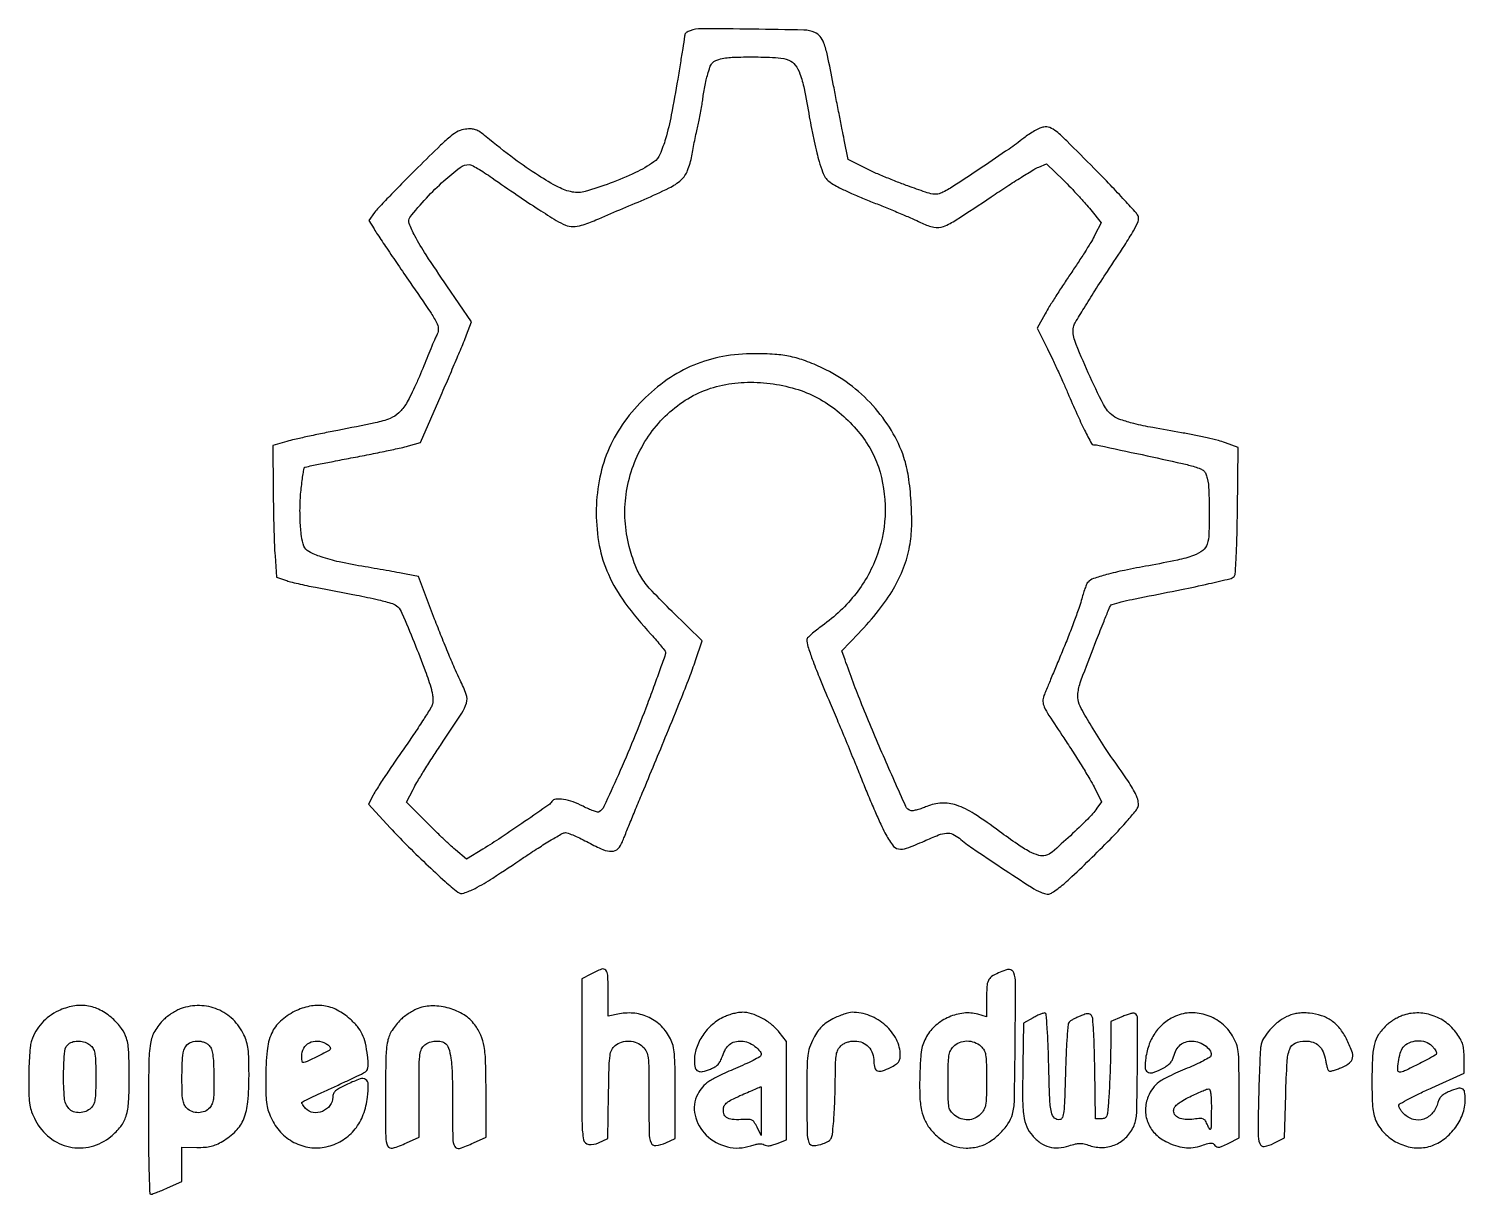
# Model space of a CAD drawing. Extents: x 0 to 600, y 0 to 487.
import ezdxf

# ---------------------------------------------------------------- set-up
doc = ezdxf.new("R2010")
doc.units = 0

msp = doc.modelspace()

# ---------------------------------------------------------------- linework, layer by layer
for points in [[(276.191999, 485.875322, 0.030062), (275.35276, 485.506145, 0.039906), (274.6439, 485.067341, 0.04482), (274.14427, 484.625902, 0.191691), (274, 484.263423, -0.039011), (273.951859, 483.647344, -0.000273), (273.132655, 478.456018, -0.001056), (272.179095, 472.51586, -0.000676), (271.047337, 465.618378, -0.007089), (268.363104, 450.711989, -0.02209), (265.97325, 440.796608, -0.030821), (263.630084, 434.220906, -0.139086), (261.090912, 431.083061, -0.044027), (253.377869, 426.60448, -0.021118), (242.807062, 422.186915, -0.01784), (232.464337, 418.783113, -0.117317), (227.055228, 418.519511, -0.074786), (221.197319, 420.553285, -0.021598), (212.892654, 425.381803, -0.018471), (202.811889, 432.379176, -0.01033), (191.05605, 441.585599, 0.016851), (188.432752, 443.585361, 0.067366), (186.647647, 444.521758, 0.082355), (184.864457, 444.854052, 0.033046), (182.378375, 444.739181, 0.086154), (179.416672, 443.874286, 0.05546), (176.391624, 441.948886, 0.023325), (171.990314, 438.055315, 0.002662), (162.527391, 428.764364, 0.002627), (156.368619, 422.588221, 0.003392), (150.782682, 416.850019, 0.002581), (146.161391, 411.987886, 0.029812), (144.476022, 409.9675), (142.041913, 406.668251), (144.219894, 403.084125, 0.010944), (145.67279, 400.807046, 0.000936), (149.534186, 395.060953, 0.001237), (154.170541, 388.225991, 0.000958), (159.252659, 380.804226, -0.001679), (167.731585, 368.383478, -0.027944), (170.299897, 364.096437, -0.098869), (171.059708, 361.519973, -0.142688), (170.605021, 359.203088, 0.016695), (169.786342, 357.481391, 0.002748), (168.335333, 354.096509, 0.003019), (166.673599, 350.093161, 0.002662), (164.98821, 345.898862, -0.007768), (163.18084, 341.530471, -0.006726), (161.152429, 337.003879, -0.006782), (159.203794, 332.952301, -0.019585), (157.707882, 330.220726, -0.066322), (154.614112, 326.336834, -0.098254), (150.960146, 323.995655, -0.041848), (144.730436, 322.134601, -0.003931), (129.053859, 318.976574, 0.002816), (122.705713, 317.71248, 0.002888), (116.425676, 316.38729, 0.002797), (110.989859, 315.175532, 0.012157), (107.790932, 314.361302), (102, 312.736449), (102.105887, 294.118225, 0.002799), (102.193704, 286.337126, 0.00259), (102.369878, 278.353673, 0.002584), (102.600261, 271.248108, 0.00866), (102.855887, 266.596406), (103.5, 257.692812), (107.257551, 256.39614, 0.019958), (109.271656, 255.789884, 0.005522), (112.479415, 255.000049, 0.005568), (116.134887, 254.185517, 0.005803), (119.757551, 253.46435, -0.001923), (136.830262, 250.203188, -0.010183), (146.136133, 248.190955, -0.014556), (151.881929, 246.6475, -0.124096), (154.154404, 245.29004, -0.097364), (155.882854, 242.715693, -0.002811), (160.935405, 230.477714, -0.006062), (165.608213, 218.564466, -0.021536), (168.177127, 210.776208, -0.02693), (168.537106, 209.179143, -0.022755), (168.748478, 207.460101, -0.023372), (168.796295, 205.872352, -0.057382), (168.643691, 204.716487, -0.077616), (168.001658, 203.201429, -0.003474), (164.963433, 198.384279, -0.005769), (161.240769, 192.716895, -0.004088), (156.938442, 186.440278, 0.002699), (152.537187, 180.057434, 0.003338), (148.509333, 174.062502, 0.002747), (145.188862, 168.988092, 0.024673), (143.857471, 166.687389), (141.895468, 162.874777), (151.012334, 152.986622, 0.010345), (157.632279, 146.098215, 0.005908), (165.894705, 138.041991, 0.005572), (173.891248, 130.595385, 0.02067), (179.170998, 126.172407, 0.248801), (181.694698, 125.74364, 0.040726), (186.413148, 127.743116, 0.02323), (193.795595, 132.055482, 0.004518), (206.665085, 140.563917, -0.005604), (212.742008, 144.562616, -0.008194), (218.187705, 147.934401, -0.004536), (222.830325, 150.647939, -0.130702), (224.154128, 151, -0.090852), (225.342422, 150.782284, -0.010842), (227.831751, 149.776167, -0.012642), (230.760691, 148.429116, -0.010072), (233.851513, 146.83376, 0.023278), (239.833097, 143.943687, 0.10845), (243.574345, 143.233926, 0.192886), (246.113679, 144.336582, 0.105684), (247.970712, 147.23728, -0.006754), (248.783514, 149.318186, -0.000599), (250.910264, 154.535326, -0.000782), (253.464187, 160.75121, -0.000609), (256.259043, 167.5, 0.000537), (266.504897, 192.230765, 0.002567), (272.267136, 206.387169, 0.004427), (275.947755, 215.804678, 0.010752), (278.451584, 222.833334), (281.21975, 231.166667), (268.757162, 243.333334, -0.009572), (260.346393, 251.864891, -0.043677), (256.014523, 257.312185, -0.057273), (253.272503, 262.708776, -0.024513), (250.826752, 270.432371, -0.099273), (249.52152, 292.24931, -0.096728), (256.688234, 313.104564, -0.099439), (270.946566, 329.293352, -0.111686), (289.799221, 337.894916, -0.046224), (300.16222, 339.07313, -0.041372), (310.966815, 338.403792, -0.041919), (321.360873, 335.988118, -0.051101), (330.5, 331.969619, -0.043976), (338.527197, 326.427491, -0.041596), (345.625199, 319.471328, -0.042977), (351.246043, 311.704353, -0.056565), (354.869757, 303.751355, -0.080738), (357.705389, 285.411266, -0.083236), (354.529103, 267.321774, -0.081184), (345.51417, 250.894922, -0.071894), (331.403972, 237.394224, 0.011252), (328.950748, 235.558946, 0.016433), (326.882805, 233.825414, 0.011886), (325.277947, 232.317426, 0.202068), (325.005577, 231.662222, 0.073644), (325.448763, 228.765557, 0.012703), (327.222459, 223.48845, 0.010108), (330.11657, 216.023855, 0.003294), (334.682917, 205.122426, -0.001719), (337.991301, 197.293473, -0.001151), (341.724888, 188.314936, -0.001159), (345.302499, 179.598148, -0.002283), (348.097749, 172.651826, 0.00452), (350.62125, 166.460942, 0.004152), (353.327437, 160.137892, 0.00415), (355.834924, 154.538002, 0.013632), (357.620929, 150.901826, 0.032177), (360.702803, 145.854328, 0.190642), (363.238749, 144.187254, 0.14256), (366.653979, 144.455658, 0.015619), (374, 147.5, -0.012922), (379.998836, 150.024033, -0.073684), (383.360727, 150.794635, -0.124987), (385.938237, 150.35096, -0.068706), (388.673275, 148.650126, 0.024015), (394.229705, 144.465257, 0.003279), (406.299814, 136.367226, 0.002257), (418.774468, 128.196634, 0.045694), (422.776872, 126.092422, 0.032369), (424.758616, 125.418087, 0.118371), (426.075799, 125.381693, 0.092996), (427.434814, 125.945863, 0.015733), (429.747764, 127.563817, 0.027201), (434.657143, 131.667609, 0.005275), (443.027738, 139.642513, 0.005988), (451.623862, 148.209831, 0.01194), (458.179029, 155.229095, 0.00571), (462.004328, 159.626594, 0.066264), (463.237364, 161.541151, 0.138816), (463.508793, 163.181689, 0.051764), (463.005067, 165.484648, 0.044224), (462.20775, 167.333433, 0.010529), (460.550844, 170.25014, 0.010746), (458.497181, 173.531897, 0.010431), (456.284591, 176.755553, -0.008235), (449.495916, 186.55389, -0.011806), (443.831786, 195.472516, -0.010571), (439.560365, 202.914249, -0.084967), (438.284498, 206.63427, -0.054905), (438.183962, 208.597091, -0.034742), (438.476782, 210.872583, -0.028079), (439.173451, 213.560762, -0.014978), (440.318057, 216.799831, -0.00034), (446.026954, 231.505013, -0.001931), (449.103038, 239.323054, -0.001938), (451.108452, 244.306412, -0.041801), (451.824672, 245.716314, -0.185749), (452.567374, 246.280814, -0.005825), (456.304728, 247.31898, -0.010631), (460.819253, 248.414378, -0.007084), (466.033502, 249.485523, 0.002674), (481.464905, 252.513947, 0.006339), (492.909477, 254.974976, 0.00358), (501.681291, 257.044118, 0.137316), (503.425087, 258.023503, 0.182303), (503.93162, 259.141247, 0.003482), (504.306289, 265.60709, 0.006874), (504.618654, 274.007026, 0.002794), (504.822738, 285.449352), (505.145476, 311.801872), (499.774546, 313.811395, 0.026285), (496.869479, 314.727463, 0.007099), (492.176734, 315.869444, 0.007167), (486.804352, 317.015541, 0.007373), (481.451808, 317.995637, -0.004502), (469.449393, 320.122233, -0.014526), (461.530596, 321.838359, -0.020764), (456.135062, 323.413191, -0.073448), (452.929708, 325.050052, -0.120731), (448.857453, 329.77136, -0.01279), (442.543537, 342.982055, -0.011786), (436.860015, 356.549695, -0.143605), (436.370751, 362.103755, -0.084452), (437.057021, 363.894861, -0.003198), (440.757282, 370.056622, -0.005678), (445.280318, 377.29423, -0.003959), (450.540342, 385.360948, 0.002734), (457.735166, 396.335974, 0.015143), (461.390575, 402.372004, 0.02375), (463.329621, 406.220187, 0.182985), (463.443191, 408.200202, 0.106385), (462.607334, 409.671491, 0.00302), (457.719854, 415.081974, 0.006016), (451.826949, 421.373092, 0.004086), (444.97504, 428.398008, 0.001749), (433.542879, 439.848389, 0.024053), (429.188711, 443.781232, 0.07591), (426.452159, 445.402968, 0.14624), (423.937747, 445.637549, 0.057885), (422.328774, 445.116757, 0.019463), (420.122427, 444.002662, 0.019066), (417.756474, 442.569448, 0.020702), (415.572705, 440.996631, -0.015745), (409.4177, 436.470292, -0.003177), (398.180248, 428.844143, -0.002597), (386.807001, 421.316188, -0.025569), (381.847458, 418.421117, -0.071386), (379.693958, 417.672116, -0.092875), (377.610078, 417.657589, -0.03858), (374.52194, 418.463804, -0.003662), (367.155678, 421.06798, -0.006644), (362.206839, 422.933144, -0.005466), (356.974551, 425.051223, -0.005524), (352.211399, 427.102354, -0.014595), (348.86407, 428.706362), (342.22814, 432.127852), (340.602204, 440.313926, -0.000343), (339.778227, 444.47733, -0.000117), (338.586292, 450.529156, -0.000116), (337.272749, 457.214817, -0.000133), (336.022755, 463.593839, 0.003833), (333.588501, 475.547124, 0.034045), (332.121518, 480.714238, 0.08583), (330.540345, 483.502052, 0.12248), (328.267933, 485.193534, 0.093814), (323.791516, 486.143219, 0.00222), (302.300326, 486.520044, 0.0023), (280.862425, 486.702105, 0.089792)], [(317.483437, 473.571367, -0.132221), (320.145381, 471.510975, -0.075892), (322.096012, 467.920688, -0.037312), (323.827134, 461.704599, -0.006775), (326.012484, 449.92724, 0.006697), (326.915695, 445.055381, 0.005183), (328.025481, 439.772806, 0.005243), (329.164399, 434.862732, 0.012543), (330.138376, 431.252305, 0.011811), (331.548338, 426.883792, 0.062409), (332.664412, 424.63384, 0.083508), (334.152968, 423.041621, 0.030588), (336.720036, 421.318182, 0.023233), (339.227009, 420.001429, 0.004977), (343.700765, 417.964704, 0.00519), (348.936127, 415.708604, 0.004926), (354.308831, 413.521105, -0.003328), (359.773776, 411.31638, -0.003192), (365.285908, 409.008599, -0.00316), (370.122188, 406.911182, -0.011495), (373.153834, 405.48945, 0.066917), (378.051407, 403.823579, 0.140658), (382.021234, 404.162829, 0.052817), (387.385929, 406.889719, 0.00346), (401.934942, 416.478499, -0.003277), (408.521671, 420.823054, -0.00427), (414.609975, 424.708274, -0.0032), (419.754709, 427.884219, -0.038859), (421.822418, 428.93189), (425.144837, 430.302634), (432.18523, 423.401317, -0.007196), (435.196895, 420.362938, -0.005401), (438.426449, 416.936243, -0.005462), (441.395871, 413.645159, -0.012472), (443.545421, 411.083767), (447.865218, 405.667534), (445.308982, 400.583767, -0.018619), (443.843257, 397.920665, -0.004912), (441.30089, 393.775758, -0.004979), (438.31235, 389.112962, -0.005095), (435.254024, 384.546474, 0.004216), (432.140765, 379.915592, 0.003773), (428.987357, 375.059172, 0.003785), (426.221305, 370.65495, 0.01178), (424.45081, 367.630824), (421.146317, 361.668701), (425.45116, 353.08435, -0.005507), (427.404722, 349.079236, -0.002935), (429.737602, 344.084153, -0.00292), (432.061149, 338.953192, -0.004542), (433.998204, 334.5, 0.005512), (437.747519, 325.926007, 0.010199), (441.010112, 319.061057, 0.004836), (443.827839, 313.56478, 0.27489), (444.764395, 312.989449, -0.049722), (447.114029, 312.721125, -0.000423), (464.968795, 308.84239, -0.000961), (481.826145, 305.131446, -0.018869), (486.965984, 303.784276, -0.022331), (489.439126, 302.91298, -0.089697), (490.789896, 302.061788, -0.10944), (491.615861, 300.88396, -0.041823), (492.230194, 298.965874, -0.047945), (492.874619, 294.057566, -0.00876), (493.032435, 284.888082, -0.007923), (492.884142, 275.710252, -0.062206), (492.22167, 271.505099, -0.164649), (490.373156, 268.8426, -0.071209), (486.528465, 266.765273, -0.036469), (479.821193, 264.834453, -0.007538), (467.752816, 262.484531, 0.006492), (457.603351, 260.530274, 0.015229), (450.090957, 258.742278, 0.016632), (444.693305, 257.088103, 0.119485), (442.414231, 255.632179, 0.091912), (441.898601, 254.84716, 0.011212), (441.140315, 252.923203, 0.012983), (440.342663, 250.571825, 0.010374), (439.602192, 248, -0.019305), (438.538293, 244.538561, -0.004888), (436.53916, 239.003125, -0.004979), (434.128635, 232.719534, -0.005014), (431.598973, 226.5, 0.000405), (429.100558, 220.515945, 0.000502), (426.785196, 214.941914, 0.000409), (424.849027, 210.256669, 0.003769), (424.026087, 208.217155, 0.099262), (423.595159, 205.823283, 0.105028), (424.136786, 203.500202, 0.034896), (426.095153, 199.983538, 0.002459), (432.293833, 190.579766, -0.004275), (436.183165, 184.63253, -0.004305), (439.961135, 178.633327, -0.004203), (443.164208, 173.349744, -0.017278), (444.96543, 170.068482), (448.073343, 163.911742), (446.13162, 161.184844, -0.042425), (442.294122, 156.661732, -0.009731), (435.046094, 149.731902, -0.006023), (427.435727, 142.901335, -0.118931), (424.674358, 141.454405, -0.13484), (421.833485, 141.517366, -0.048062), (418.041242, 143.059688, -0.030628), (412.897332, 146.168041, -0.00915), (405.449924, 151.519684, 0.017243), (394.890693, 158.851306, 0.060395), (387.450768, 162.46162, 0.093847), (381.26538, 163.358522, 0.091028), (375.108348, 161.951264, -0.016404), (373.092015, 161.161184, -0.019049), (371.125468, 160.547354, -0.01839), (369.438488, 160.15648, -0.098316), (368.498361, 160.16127, -0.241981), (366.291156, 161.931352, -0.001945), (356.936743, 183.097578, -0.007465), (347.97856, 204.445004, -0.011435), (340.919575, 223.226046), (339.615547, 226.952092), (346.596421, 234.226046, 0.022864), (354.96291, 243.782142, 0.035705), (361.153351, 252.791563, 0.04065), (365.405485, 261.607978, 0.047221), (367.92191, 270.569359, 0.039754), (368.763763, 278.966583, 0.021306), (368.532826, 289.390283, 0.02131), (367.423239, 299.684784, 0.042477), (365.51737, 307.649065, 0.056199), (360.314486, 318.932075, 0.048569), (352.506079, 329.388808, 0.04778), (342.680344, 338.30382, 0.050278), (331.5, 345.019054, 0.021792), (324.416152, 347.987636, 0.03633), (318.204877, 349.777921, 0.034502), (311.578656, 350.705077, 0.017512), (303.160878, 351, 0.04495), (289.846139, 349.80058, 0.053749), (277.773028, 346.236246, 0.05358), (266.706725, 340.168741, 0.044232), (256.384791, 331.527649, 0.045748), (247.853842, 321.274435, 0.053073), (241.809947, 310.118227, 0.052867), (238.2334, 297.901822, 0.044823), (237.029562, 284.5, 0.046668), (238.301876, 270.89801, 0.059351), (242.086036, 258.882154, 0.05261), (249.008125, 247.035034, 0.027596), (259.872694, 233.846682, -0.007162), (262.220492, 231.222894, -0.01054), (264.200104, 228.846395, -0.006154), (265.78356, 226.810972, -0.163648), (266, 226.167386, -0.084993), (265.868539, 225.39961, -0.000665), (263.769043, 219.473583, -0.002416), (261.316305, 212.683703, -0.001547), (258.405254, 204.820704, -0.007747), (252.555921, 189.880113, -0.007816), (246.263019, 175.172114, -0.003302), (240.230062, 161.895913, -0.14707), (238.235811, 159.64574, -0.206745), (237.542717, 159.543944, -0.018603), (235.827511, 160.072861, -0.021753), (233.755861, 160.899867, -0.015235), (231.496729, 162.00172, 0.035729), (227.368067, 163.810059, 0.046008), (223.355984, 164.832153, 0.053611), (220.1092, 164.995858, 0.244844), (218.537006, 164.059878, -0.102149), (217.215273, 162.661324, -0.00129), (207.126655, 155.648287, -0.004288), (197.286177, 148.969323, -0.009621), (189.677871, 144.108869), (182.856623, 139.933805), (178.178312, 143.89313, -0.010699), (175.850511, 145.950256, -0.003688), (172.571946, 149.020033, -0.003663), (169.006076, 152.458589, -0.00424), (165.662355, 155.786513), (157.824711, 163.720571), (160.536823, 169.072667, -0.017731), (162.126629, 171.952037, -0.004093), (165.014649, 176.682385, -0.004222), (168.433525, 182.078373, -0.004116), (171.971988, 187.462381, 0.003187), (180.850435, 200.917015, 0.071471), (182.807345, 205.13692, 0.159373), (182.71961, 208.706823, 0.030725), (180.155754, 214.735764, -0.013238), (178.220192, 218.878857, -0.003759), (175.431262, 225.419524, -0.003784), (172.39215, 232.855917, -0.003998), (169.52213, 240.20304), (162.769389, 257.906079), (157.634694, 258.949513, 0.004685), (154.885285, 259.481454, 0.00124), (150.483316, 260.279136, 0.001258), (145.470828, 261.161616, 0.001293), (140.5, 262.01064, -0.011021), (129.684179, 264.075318, -0.028949), (122.071572, 266.170279, -0.03892), (117.002244, 268.338882, -0.183376), (114.937409, 270.664626, -0.060553), (113.926041, 274.755559, -0.01878), (113.394341, 281.08193, -0.018773), (113.332618, 288.135189, -0.021944), (113.818741, 294.812677, -0.003638), (114.21864, 298.025612, -0.005635), (114.615281, 300.792666, -0.00202), (114.992035, 303.162111, -0.157194), (115.163633, 303.496966, -0.146633), (115.515177, 303.686379, -0.000382), (121.002157, 304.811509, -0.002314), (127.213577, 306.050316, -0.001435), (134.517622, 307.450167, 0.002331), (142.15727, 308.928524, 0.002702), (149.414379, 310.408791, 0.002409), (155.54449, 311.724585, 0.016022), (158.573881, 312.492614), (163.647762, 313.953472), (172.256802, 333.726736, 0.001251), (175.701565, 341.693059, 0.001459), (178.932558, 349.277584, 0.00129), (181.630084, 355.707663, 0.008845), (182.893494, 358.899083), (184.921147, 364.298166), (174.595153, 379.399083, -0.004917), (165.958185, 392.300405, -0.02146), (161.257528, 400.192497, -0.032152), (158.870089, 405.398253, -0.261951), (159.238931, 407.894888, -0.021831), (166.070727, 415.961283, -0.023545), (173.417469, 423.19058, -0.020705), (180.147005, 428.731767, -0.163291), (183.926802, 430, -0.121911), (184.964899, 429.743071, -0.009693), (187.462598, 428.363507, -0.01268), (190.40374, 426.562795, -0.009373), (193.566793, 424.428959, 0.00378), (203.999258, 417.219989, 0.006028), (213.037143, 411.233177, 0.005775), (220.348493, 406.634587, 0.039309), (224.145067, 404.699756, 0.09852), (227.355881, 404.061134, 0.079026), (230.842764, 404.615964, 0.021097), (236.839026, 406.857299, 0.000961), (257, 415.424469, 0.012198), (267.491944, 420.212653, 0.072015), (272.477915, 423.596832, 0.113647), (275.202426, 427.542086, 0.051756), (276.911881, 433.609346, -0.004888), (277.468053, 436.648698, -0.003339), (278.156779, 440.091495, -0.003365), (278.865354, 443.402137, -0.006785), (279.476771, 446, 0.009931), (280.04955, 448.504246, 0.005949), (280.635319, 451.5, 0.005955), (281.147494, 454.496489, 0.010303), (281.492062, 457, -0.012013), (281.842692, 459.484626, -0.007189), (282.372544, 462.419779, -0.007196), (282.984409, 465.328026, -0.012403), (283.588164, 467.726907, -0.017206), (284.50745, 470.639039, -0.077618), (285.35238, 472.203817, -0.108931), (286.484668, 473.164822, -0.051414), (288.271222, 473.886719, -0.060259), (293.743065, 474.774821, -0.012831), (303.40288, 474.918441, -0.011414), (313.036218, 474.594437, -0.085037)], [(234.75, 91.931914), (231, 89.952221), (231, 55.444726, 0.001611), (231.084283, 29.280678, 0.048963), (231.765722, 22.770377, 0.325834), (233.890016, 20.835826, 0.133878), (237.960256, 21.482078), (241.81296, 23.219405), (242.15648, 41.698929, -0.001982), (242.424613, 53.586421, -0.026341), (242.77105, 57.952185, -0.078964), (243.484361, 60.347265, -0.111281), (244.860784, 62.089226, -0.095394), (247.623858, 63.563808, -0.086846), (250.832289, 63.97268, -0.087318), (253.973773, 63.26788, -0.097938), (256.545455, 61.545455, -0.08889), (257.982979, 59.480258, -0.079482), (258.685667, 56.962231, -0.026543), (258.953924, 52.528932, -0.001841), (259, 40.01407, 0.003939), (259.113441, 25.615332, 0.087396), (259.901551, 21.51973, 0.347614), (261.887851, 20.336503, 0.073076), (266.053776, 21.52425), (270, 23.303749), (270, 42.191712, 0.00282), (269.93839, 53.114602, 0.018651), (269.673357, 58.565988, 0.038008), (269.104141, 62.052004, 0.058544), (268.04385, 64.914047, 0.077741), (264.261349, 70.135618, 0.083929), (259.153502, 73.791772, 0.08424), (253.144401, 75.556836, 0.079074), (246.75, 75.299599), (242, 74.346484), (242, 84.173242, 0.00973), (241.857596, 91.490397, 0.180059), (240.980727, 93.592349, 0.309039), (239.204327, 93.989252, 0.02653)], [(405.032272, 92.417585, 0.044038), (402.175082, 90.866771, 0.141064), (400.78425, 89.232895, 0.092889), (400.167518, 86.709337, 0.013078), (400.015313, 81.330607), (400, 74.161215), (396.361365, 75.16589, 0.094764), (390.49876, 75.638478, 0.075861), (384.365156, 74.007079, 0.074631), (378.906333, 70.581822, 0.086229), (375.004126, 65.848057, 0.037654), (373.670431, 63.030478, 0.047516), (372.896284, 60.253462, 0.029943), (372.456295, 56.511257, 0.006409), (372.166145, 49.973509, 0.015259), (372.157084, 41.076006, 0.045232), (372.886636, 35.020578, 0.063603), (374.491103, 30.44613, 0.064128), (377.190523, 26.435787, 0.059962), (381.524927, 22.553087, 0.07478), (386.359659, 20.149174, 0.076691), (391.586791, 19.310688, 0.067353), (397.073585, 20.019815, 0.078518), (401.29159, 21.902185, 0.049322), (405.516035, 25.283721, 0.049505), (408.973657, 29.403143, 0.082323), (410.879302, 33.5033, 0.063794), (411.689649, 39.116261, 0.001811), (411.990086, 63.458132, 0.001325), (412.141115, 88.34165, 0.092721), (411.393011, 92.418213, 0.121806), (410.654409, 93.47764, 0.18188), (409.608967, 93.870823, 0.087071), (407.959246, 93.581174, 0.015439)], [(12.38297, 76.597842, 0.048798), (8.610868, 74.370996, 0.051867), (5.425751, 71.494949, 0.05215), (2.914833, 68.040283, 0.050346), (1.138103, 64.100777, 0.053728), (0.694907, 62.07833, 0.008929), (0.334318, 58.105578, 0.009707), (0.083475, 53.399058, 0.008458), (0, 48.464968, 0.005323), (0.079372, 41.009844, 0.034127), (0.416625, 37.252533, 0.054415), (1.206803, 34.357689, 0.026561), (2.798581, 30.871286, 0.106074), (8.78888, 23.654079, 0.11448), (17.05803, 19.774231, 0.115744), (26.117714, 19.95298, 0.11024), (34.335695, 24.125178, 0.054254), (38.40216, 28.293578, 0.091857), (40.653607, 32.603269, 0.061191), (41.718572, 38.591951, 0.013441), (42, 49.059033, 0.011253), (41.765332, 59.485048, 0.059099), (40.836525, 65.130257, 0.090988), (38.800021, 69.213886, 0.048037), (34.967987, 73.409957, 0.066449), (29.831744, 76.939021, 0.082457), (24.307902, 78.67663, 0.081402), (18.462357, 78.54671, 0.062859)], [(63.624765, 77.530892, 0.036579), (61.899636, 76.769718, 0.020155), (59.907886, 75.605484, 0.02), (57.972976, 74.255257, 0.030139), (56.413379, 72.916044, 0.067217), (52.641296, 68.123269, 0.094923), (50.817141, 63.019659, 0.03584), (50.123042, 54.609484, 0.002674), (50, 31.598871, 0.002389), (50.061513, 18.723351, 0.004999), (50.25739, 8.707161, 0.001152), (50.522183, 0.398067, 0.404243), (50.934086, 0, 0.085327), (51.547351, 0.105424, 0.004751), (53.375647, 0.772772, 0.007217), (55.542422, 1.62297, 0.005213), (57.934086, 2.630713), (64, 5.261425), (64, 12.45348), (64, 19.645535), (70.25, 19.572767, 0.018608), (73.641303, 19.659497, 0.043207), (76.155016, 20.037197, 0.0474), (78.42271, 20.814523, 0.026912), (81, 22.152268, 0.064685), (86.527455, 26.45788, 0.10019), (89.83241, 31.500988, 0.073378), (91.514528, 38.560532, 0.021858), (92, 49.660122, 0.00589), (91.919063, 56.530134, 0.025407), (91.615666, 60.602524, 0.040316), (90.987153, 63.613968, 0.038284), (89.876082, 66.540238, 0.089623), (85.320589, 72.945984, 0.09462), (78.888841, 77.207596, 0.09482), (71.351188, 78.793884, 0.090434)], [(111.168383, 76.396619, 0.067906), (105.109002, 72.269765, 0.10674), (101.440021, 67.180265, 0.078952), (99.550388, 59.912145, 0.0242), (99, 48.547121, 0.005611), (99.08135, 41.298255, 0.031999), (99.413691, 37.462224, 0.050259), (100.170832, 34.507267, 0.027767), (101.646822, 31.081208, 0.081863), (105.824755, 25.298582, 0.085659), (111.578867, 21.269497, 0.087088), (118.265526, 19.446038, 0.088378), (125.137377, 20.023307, 0.078114), (131.351123, 22.768563, 0.081868), (136.309217, 27.253196, 0.078031), (139.73728, 33.291059, 0.062678), (141.481952, 40.563985, 0.027546), (141.777611, 45.917992, 0.252662), (140.708591, 47.898865, 0.235586), (138.400437, 48.173006, 0.024314), (133.186077, 46.010478, 0.011604), (129.85079, 44.337355, 0.058992), (128.145945, 43.155892, 0.110086), (127.299598, 41.989348, 0.102446), (127, 40.542463, -0.163273), (125.826609, 37.044909, -0.133187), (122.687294, 34.615495, -0.136414), (118.811014, 34.137738, -0.173385), (115.654988, 35.828741, -0.014002), (115.021202, 36.569751, -0.018256), (114.486153, 37.283814, -0.016038), (114.087397, 37.899844, -0.136438), (114, 38.214164, -0.284207), (114.193655, 38.527339, -0.001343), (117.745312, 40.289158, -0.005532), (121.861813, 42.261112, -0.003402), (126.75, 44.496248, 0.002937), (131.731976, 46.768672, 0.004128), (136.14847, 48.859048, 0.002467), (139.841101, 50.666802, 0.055315), (140.840537, 51.308408, 0.132571), (141.434653, 52.130198, 0.066197), (141.729603, 53.388997, 0.041874), (141.755832, 55.228521, 0.013465), (141.492982, 57.947584, 0.025321), (140.59308, 63.069249, 0.05521), (139.28419, 66.830713, 0.060795), (137.276046, 69.987151, 0.037175), (134.223649, 73.183453, 0.064061), (128.856792, 76.903875, 0.08514), (123.208992, 78.702725, 0.085451), (117.30056, 78.513516, 0.065042)], [(162.624765, 77.588089, 0.035357), (160.899639, 76.80498, 0.019518), (158.907886, 75.622286, 0.019377), (156.972882, 74.259404, 0.029359), (155.413379, 72.916044, 0.0568), (151.744723, 68.448666, 0.094066), (149.911678, 63.944327, 0.044861), (149.156235, 57.056573, 0.004895), (149, 41.098871, 0.002557), (149.08807, 23.879427, 0.102604), (149.888238, 20.210339, 0.378465), (151.98205, 19.255206, 0.035036), (157.75, 21.463764), (163, 23.90799), (163, 41.953995, -0.002356), (163.051531, 52.890108, -0.022508), (163.305414, 57.549663, -0.057009), (163.878952, 60.197173, -0.115045), (165, 62, -0.09771), (166.821152, 63.220936, -0.064317), (169.261719, 63.889392, -0.065282), (171.744896, 63.910506, -0.111583), (173.687439, 63.214335, -0.172972), (175.357037, 61.071389, -0.047291), (176.327161, 56.828987, -0.026743), (176.860268, 49.90316, -0.005837), (177, 37.9349, 0.003232), (177.095152, 23.214104, 0.119411), (177.922024, 19.984214, 0.365372), (179.955063, 19.167782, 0.029255), (185.75, 21.463764), (191, 23.90799), (191, 42.304772, 0.00632), (190.840319, 54.937868, 0.034585), (190.196944, 61.731542, 0.061713), (188.814306, 66.419001, 0.057201), (186.303965, 70.759231, 0.094255), (181.792672, 74.913211, 0.068974), (175.557898, 77.686292, 0.0686), (168.766158, 78.669639, 0.090809)], [(290.5, 74.104137, 0.070158), (285.510501, 70.880017, 0.066446), (281.500977, 66.348218, 0.067967), (278.892661, 61.029021, 0.080216), (278, 55.500734, 0.067473), (278.361228, 52.836092, 0.215715), (279.481972, 51.490282, 0.169417), (281.460855, 51.260043, 0.039945), (284.688934, 52.257436, 0.038384), (286.56417, 53.177772, 0.071354), (287.883601, 54.234839, 0.070072), (288.86764, 55.633911, 0.035804), (289.708434, 57.614408, -0.044122), (291.064252, 60.666123, -0.098464), (292.698463, 62.596234, -0.108048), (294.840748, 63.648754, -0.060425), (297.736584, 64, -0.103784), (300.426412, 63.435598, -0.058028), (303.324395, 61.739251, -0.061164), (305.494397, 59.644807, -0.256058), (305.80723, 57.921689, -0.191999), (305.345748, 57.375055, -0.005264), (302.528015, 55.908989, -0.010151), (299.111086, 54.262944, -0.006703), (295.122091, 52.504383, 0.009292), (288.016698, 49.327907, 0.039675), (283.984101, 47.02814, 0.063915), (281.38858, 44.727445, 0.060231), (279.397621, 41.80202, 0.178062), (278.297874, 33.037136, 0.143948), (282.987571, 24.722338, 0.132521), (291.808084, 19.813767, 0.145029), (301.574083, 20.241216, -0.021394), (303.472225, 20.805601, -0.04301), (305.013712, 21.05478, -0.056406), (306.24353, 21.007534, -0.103279), (307.179695, 20.658448, 0.104883), (308.110306, 20.314794, 0.062456), (309.295943, 20.291086, 0.046701), (310.77634, 20.588237, 0.022119), (312.616039, 21.230031), (316.5, 22.780833), (316.5, 43.299662), (316.5, 63.818491), (313.442034, 67.659245, 0.05591), (310.238588, 70.870911, 0.044982), (306.169563, 73.5664, 0.046478), (301.88142, 75.390923, 0.079063), (298.03811, 75.978038, 0.039396), (296.396328, 75.838219, 0.019988), (294.36432, 75.41852, 0.019724), (292.29003, 74.815092, 0.027772)], [(335.898537, 73.215655, 0.024643), (333.057461, 71.548392, 0.051403), (331.06869, 69.93131, 0.051403), (329.451608, 67.942539, 0.024643), (327.784345, 65.101463, 0.034305), (326.133025, 61.331315, 0.058117), (325.354472, 57.978173, 0.025814), (325.055881, 53.042662, 0.002202), (325, 40.354424, 0.003688), (325.107317, 25.806384, 0.081488), (325.852678, 21.648233, 0.329488), (327.783523, 20.343536, 0.080224), (331.787558, 21.165364, 0.034869), (334.070355, 22.218538, 0.148762), (335.107217, 23.280426, 0.089198), (335.645314, 25.018762, 0.00816), (336.12579, 29.536766, 0.009001), (336.375191, 33.012714, 0.003371), (336.60424, 37.894669, 0.003339), (336.782411, 43.217041, 0.004045), (336.87579, 48.211045, -0.004435), (337.011272, 55.166796, -0.034588), (337.326665, 58.391569, -0.077121), (337.982487, 60.366749, -0.086781), (339.188561, 61.961045, -0.057816), (340.360412, 62.823599, -0.046962), (341.782136, 63.467326, -0.04414), (343.390186, 63.866103, -0.038735), (345.115981, 64, -0.100114), (348.251874, 63.365751, -0.108802), (350.789327, 61.569992, -0.103152), (352.430535, 58.785473, -0.081936), (353, 55.333757, 0.071473), (353.375395, 52.721055, 0.242852), (354.52696, 51.514029, 0.16862), (356.548533, 51.517402, 0.034008), (359.903048, 52.950539, 0.021855), (362.07829, 54.182885, 0.083962), (363.236431, 55.212427, 0.112788), (363.810872, 56.395697, 0.056893), (364, 58.052442, 0.119253), (362.4044, 64.647308, 0.092306), (357.86448, 70.510737, 0.087851), (351.282269, 74.569863, 0.094083), (343.864192, 75.994423, 0.066135), (342.50069, 75.816215, 0.018403), (340.43701, 75.18046, 0.018236), (338.132483, 74.281017, 0.01821)], [(419.5, 73.701871), (415.5, 71.438623), (415.199915, 53.969312, 0.005024), (415.099132, 39.830252, 0.032646), (415.583899, 32.732118, 0.066614), (416.820553, 28.201959, 0.080426), (419.160345, 24.470158, 0.062743), (422.482661, 21.527085, 0.082583), (426.148859, 19.824213, 0.083047), (430.152588, 19.405005, 0.06425), (434.466641, 20.2334, -0.01857), (437.122847, 20.999799, -0.057779), (438.967586, 21.237855, -0.062197), (440.742978, 21.039383, -0.024062), (443.124257, 20.345146, 0.093649), (448.642038, 19.539194, 0.095526), (454.031846, 20.813633, 0.095424), (458.565892, 24.002417, 0.093221), (461.635974, 28.67119, 0.09337), (462.748802, 33.903069, 0.003839), (463.051681, 53.194496, 0.001843), (463.13956, 73.468086, 0.260106), (462.011527, 75.492876, 0.179105), (461.376639, 75.620994, 0.022833), (459.988156, 75.338106, 0.024405), (458.311537, 74.82782, 0.018058), (456.511527, 74.108124), (452, 72.112461), (451.88807, 61.30623, -0.004038), (451.799055, 56.477798, -0.002602), (451.621587, 50.883705, -0.002615), (451.390901, 45.413654, -0.004922), (451.13807, 41, -0.003879), (450.677098, 34.850696, -0.059183), (450.252303, 32.763807, -0.200221), (449.452328, 31.841067, -0.115845), (448, 31.5), (445.5, 31.5), (445.229186, 52.422616, 0.003772), (445.04712, 61.308783, 0.008153), (444.744115, 68.138881, 0.004939), (444.369535, 73.441918, 0.154289), (443.879999, 74.644593, 0.105207), (443.152248, 75.219298, 0.12725), (442.302833, 75.396481, 0.071497), (441.110071, 75.166786, 0.015623), (439.150812, 74.419816, 0.012154), (437.679805, 73.763276, 0.013083), (436.278676, 73.051092, 0.01269), (435.110752, 72.379583, 0.059004), (434.5, 71.90061, 0.177595), (434.076958, 70.993424, 0.003108), (433.64449, 65.502871, 0.007295), (433.265529, 58.953539, 0.004456), (433, 51.214819, -0.001925), (432.651268, 39.290817, -0.020981), (432.291167, 34.501321, -0.058594), (431.713245, 32.077402, -0.263424), (430.64378, 31.168268, -0.246331), (428.444352, 31.833353, -0.149928), (427.120031, 34.278012, -0.040136), (426.442081, 39.967661, -0.003674), (426, 54.215735, 0.003734), (425.729587, 62.897605, 0.007815), (425.363245, 69.645731, 0.002978), (424.949838, 75.087696, 0.305095), (424.5, 75.650819, 0.151965), (423.895109, 75.652574, 0.01824), (422.61875, 75.207964, 0.020375), (421.104919, 74.54565, 0.015436)], [(479.00714, 74.407017, 0.066732), (474.352806, 71.601577, 0.068767), (470.655492, 67.694078, 0.065536), (468.024463, 62.756233, 0.052506), (466.510596, 56.919226, 0.042625), (466.255827, 52.922145, 0.23685), (467.231989, 51.077275, 0.23473), (469.302692, 50.747604, 0.041954), (473.036952, 52.269898, 0.026566), (475.089799, 53.456392, 0.051456), (476.562176, 54.647065, 0.06326), (477.555252, 55.92237, 0.071094), (478.150718, 57.35745, -0.058732), (479.282822, 60.287607, -0.095599), (480.9473, 62.360116, -0.101915), (483.178967, 63.580462, -0.074457), (485.980674, 64, -0.095077), (488.904527, 63.438945, -0.073854), (491.710709, 61.807516, -0.08584), (493.569113, 59.711947, -0.236644), (493.740592, 57.800881, -0.170425), (493.158811, 57.127917, -0.008976), (490.627986, 55.737475, -0.013306), (487.488951, 54.190747, -0.009219), (483.864078, 52.603291, 0.010008), (476.138219, 49.20533, 0.047859), (471.986922, 46.772935, 0.078975), (469.431483, 44.228289, 0.062401), (467.540557, 40.809759, 0.089646), (466.424607, 35.354925, 0.099359), (467.360805, 30.062653, 0.097813), (470.287022, 25.478825, 0.084169), (474.880728, 22.060848, 0.03512), (478.969469, 20.32476, 0.05505), (482.692315, 19.487044, 0.059675), (486.2816, 19.515275, 0.051224), (489.961559, 20.374712, -0.01067), (492.481391, 21.183141, -0.070031), (493.790035, 21.379959, -0.14213), (494.665611, 21.134877, -0.096329), (495.430184, 20.426366, 0.118005), (496.200445, 19.771635, 0.154487), (497.106802, 19.622552, 0.07031), (498.457398, 20.016648, 0.010671), (501.000233, 21.231334), (505.5, 23.5), (505.5, 42.5, 0.002162), (505.446181, 54.944593, 0.026628), (505.152779, 59.678953, 0.063312), (504.38419, 62.798144, 0.040872), (502.764501, 66.153326, 0.091362), (498.304464, 71.30398, 0.085343), (492.199706, 74.675928, 0.086856), (485.417899, 75.777987, 0.099576)], [(525.491423, 74.196838, 0.057512), (521.778734, 71.899972, 0.045542), (518.355231, 68.646487, 0.047369), (515.763846, 65.056008, 0.094874), (514.597085, 61.771381, 0.025268), (514.379241, 59.634827, 0.002018), (514.11223, 53.963995, 0.002726), (513.857762, 47.192609, 0.002088), (513.650837, 39.7869, 0.003984), (513.422445, 25.324848, 0.085692), (514.112961, 21.129871, 0.363308), (516.049722, 19.969641, 0.077631), (520.078487, 21.269898), (524.5, 23.5), (525, 41.64841, -0.006748), (525.559849, 55.282607, -0.073962), (526.657462, 60.637081, -0.202995), (528.959332, 63.106037, -0.105352), (533.154988, 64, -0.077796), (536.393699, 63.493016, -0.112286), (538.879511, 62.022502, -0.104142), (540.608075, 59.525083, -0.059904), (541.617285, 55.991904, 0.015712), (541.921305, 54.410987, 0.020981), (542.301741, 53.000016, 0.018767), (542.702342, 51.877719, 0.16057), (543.041015, 51.474651, 0.191944), (543.570189, 51.381471, 0.016293), (544.939109, 51.712926, 0.019746), (546.59457, 52.242536, 0.013962), (548.409663, 52.961277, 0.059262), (551.648507, 54.830126, 0.193706), (552.909508, 56.90362, 0.133826), (552.611591, 59.804168, 0.023475), (550.377091, 64.870805, 0.053625), (547.555823, 69.277691, 0.072436), (544.096705, 72.497457, 0.073149), (539.89088, 74.575567, 0.055999), (534.858553, 75.600907, 0.02238), (532.113147, 75.72279, 0.037117), (529.802711, 75.550144, 0.040129), (527.674628, 75.054113, 0.032489)], [(573.637261, 74.588353, 0.030744), (571.951372, 73.843411, 0.019252), (570.074621, 72.7787, 0.019307), (568.300495, 71.582715, 0.033068), (566.933396, 70.436189, 0.055613), (563.782448, 66.66245, 0.082895), (562.035821, 62.742621, 0.052475), (561.213815, 57.263438, 0.011015), (561, 47.559033, 0.004829), (561.073312, 39.968223, 0.023428), (561.35802, 35.671331, 0.040676), (561.946397, 32.681586, 0.04907), (562.990769, 30.018094, 0.087113), (566.8478, 24.89708, 0.079457), (572.334215, 21.200558, 0.080767), (578.613034, 19.441661, 0.094976), (584.76313, 19.918871, 0.087489), (590.596381, 22.674725, 0.074603), (595.511123, 27.391238, 0.074759), (598.816995, 33.331889, 0.088547), (599.978038, 39.643011, 0.045234), (599.714535, 42.731718, 0.236691), (598.725383, 44.059311, 0.190589), (596.893494, 44.222725, 0.029186), (593.382862, 42.956955, 0.028645), (591.402399, 41.971603, 0.061001), (590.033325, 40.950561, 0.074591), (589.125083, 39.778459, 0.06684), (588.558732, 38.347432, -0.111006), (586.360188, 33.959435, -0.140303), (582.646721, 31.383716, -0.149335), (578.313389, 31.248631, -0.130758), (574.380682, 33.528409, -0.02897), (573.441641, 34.58306, -0.036866), (572.710659, 35.661098, -0.040211), (572.258335, 36.617483, -0.172467), (572.246031, 37.238094, -0.189317), (572.786685, 37.885275, -0.004129), (576.469217, 39.860761, -0.008843), (580.894348, 42.088766, -0.005784), (586.069895, 44.507508), (599.5, 50.595647), (599.493375, 56.721108, 0.018252), (599.364382, 60.151868, 0.051973), (598.94173, 62.502084, 0.057292), (598.070487, 64.584537, 0.026078), (596.493375, 67.084226, 0.080656), (591.94812, 71.716143, 0.079327), (586.145944, 74.704113, 0.080651), (579.789695, 75.705619, 0.087705)], [(26, 62, -0.09051), (27.069313, 60.453206, -0.068027), (27.659091, 58.465909, -0.033007), (27.934995, 55.290089, -0.005167), (28, 49, -0.005167), (27.934995, 42.709911, -0.033007), (27.659091, 39.534091, -0.068027), (27.069313, 37.546794, -0.09051), (26, 36, -0.103159), (23.874138, 34.607788, -0.08699), (21.233576, 34.070667, -0.091132), (18.677686, 34.469069, -0.130354), (16.78773, 35.75, -0.159218), (14.910264, 40.189113, -0.02378), (14.548957, 50.006877, -0.021268), (15.071445, 59.801175, -0.231685), (17.081892, 63.071774, -0.102331), (19.147294, 63.850017, -0.06911), (21.67252, 63.896472, -0.06872), (24.130647, 63.250894, -0.098149)], [(75.421445, 62.086803, -0.101344), (76.304607, 60.591731, -0.046248), (76.844306, 58.378037, -0.026592), (77.164286, 54.96696, -0.006138), (77.326432, 49.194925, -0.005272), (77.359116, 42.985383, -0.031575), (77.138155, 39.760476, -0.063094), (76.598409, 37.711407, -0.088037), (75.595012, 36.108122, -0.109496), (73.496741, 34.616946, -0.097421), (70.872851, 34.070022, -0.096197), (68.209136, 34.556212, -0.103633), (66, 36, -0.08962), (64.933105, 37.53748, -0.068258), (64.342786, 39.504401, -0.03348), (64.065737, 42.632747, -0.005349), (64, 48.777494, -0.014647), (64.239204, 56.941205, -0.085081), (65.210616, 61.121301, -0.177389), (67.167137, 63.224788, -0.118159), (70.401716, 64, -0.045632), (71.854587, 63.86713, -0.045466), (73.261099, 63.472911, -0.048056), (74.492299, 62.862643, -0.069868)], [(124.065741, 62.964816, -0.037872), (124.805905, 62.493413, -0.04324), (125.431812, 61.934138, -0.048108), (125.865896, 61.37366, -0.141648), (126, 60.909787, -0.275974), (125.512003, 60.092989, -0.005004), (120.846235, 57.641941, -0.008509), (116.300982, 55.408782, -0.110359), (114.471487, 55, -0.335094), (114.28694, 55.139326, -0.025694), (114.138499, 55.784682, -0.027083), (114.034008, 56.647256, -0.016601), (114, 57.671259, -0.128115), (114.859986, 60.972464, -0.145249), (117.196231, 63.249803, -0.136662), (120.518572, 63.966657, -0.108489)], [(397.685549, 61.825686, -0.078607), (398.982196, 60.153998, -0.085082), (399.655469, 58.207895, -0.03676), (399.94067, 55.041479, -0.004085), (400, 47.780231, -0.004068), (399.940046, 40.411478, -0.038374), (399.646617, 37.264806, -0.086988), (398.938173, 35.282459, -0.067258), (397.545455, 33.454545, -0.088396), (395.08654, 31.739388, -0.099763), (392.288869, 31.072925, -0.096953), (389.387853, 31.536053, -0.07889), (386.634859, 33.07258, -0.07214), (385.100322, 34.686308, -0.108566), (384.347157, 36.468036, -0.0425), (384.053821, 39.430365, -0.003438), (384, 47.258129, -0.004289), (384.061841, 54.466602, -0.033118), (384.342644, 57.826978, -0.072473), (384.978355, 59.924521, -0.078969), (386.174314, 61.685549, -0.109259), (388.673508, 63.391498, -0.092544), (391.816168, 64.017872, -0.091027), (395.01865, 63.470188, -0.101157)], [(586, 62, -0.02432), (586.76554, 61.156132, -0.027506), (587.4125, 60.274636, -0.028308), (587.872254, 59.474518, -0.116761), (588, 58.934932, -0.277721), (587.460761, 58.038984, -0.003088), (580.934236, 54.632544, -0.005494), (574.619058, 51.473125, -0.113709), (572.56554, 51, -0.419609), (571.756663, 51.823888, -0.03151), (572.039058, 55.286088, -0.035266), (572.846884, 58.987356, -0.095571), (574.07258, 61.365141, -0.121754), (576.534736, 63.283792, -0.091875), (579.881094, 64.089989, -0.091446), (583.308375, 63.644679, -0.119009)], [(305.951968, 34.75), (305.903937, 24.5), (304.188558, 28, 0.027416), (303.008334, 30.10738, 0.142708), (302.019007, 30.978512, 0.112258), (300.597493, 31.288742, 0.014045), (297.42385, 31.171902, -0.041272), (293.789471, 31.235908, -0.124999), (291.481928, 32.075127, -0.177819), (290.32159, 33.695947, -0.104314), (290.173236, 36.105987, -0.138414), (290.731078, 37.35021, -0.065866), (292.034764, 38.547055, -0.039186), (294.283328, 39.873067, -0.010901), (298, 41.589726, -0.000394), (300.893083, 42.847497, -0.000627), (303.370313, 43.918462, -0.000119), (305.557385, 44.860111, -0.032133), (305.75, 44.928697, -0.491193), (305.851612, 44.853779, -0.000621), (305.912453, 41.968117, -0.003848), (305.952438, 38.675505, -0.002283)], [(493.918426, 34.75, -0.001856), (493.843136, 28.741644, -0.056882), (493.649275, 27.257462, -0.66049), (493.240187, 27.191509, -0.037721), (492.423103, 28.731511, 0.028637), (491.449549, 30.649697, 0.155088), (490.595141, 31.42384, 0.125596), (489.355904, 31.64748, 0.016221), (486.654532, 31.366127, -0.047624), (483.007635, 31.216369, -0.095943), (480.226457, 31.913009, -0.144959), (478.605928, 33.3477, -0.176718), (478.189316, 35.317661, -0.133128), (478.701505, 36.508755, -0.057268), (479.93425, 37.741938, -0.038558), (481.952853, 39.105487, -0.014069), (485, 40.726389, -0.006813), (487.580757, 41.963856, -0.009102), (489.957812, 43.011962, -0.006756), (491.964049, 43.821589, -0.088018), (492.75, 43.976389, -0.333808), (493.347434, 43.544924, -0.043779), (493.700675, 41.915383, -0.026921), (493.897337, 39.193967, -0.006782)]]:
    msp.add_lwpolyline(points, format="xyb", close=True)

doc.saveas('drawing.dxf')
